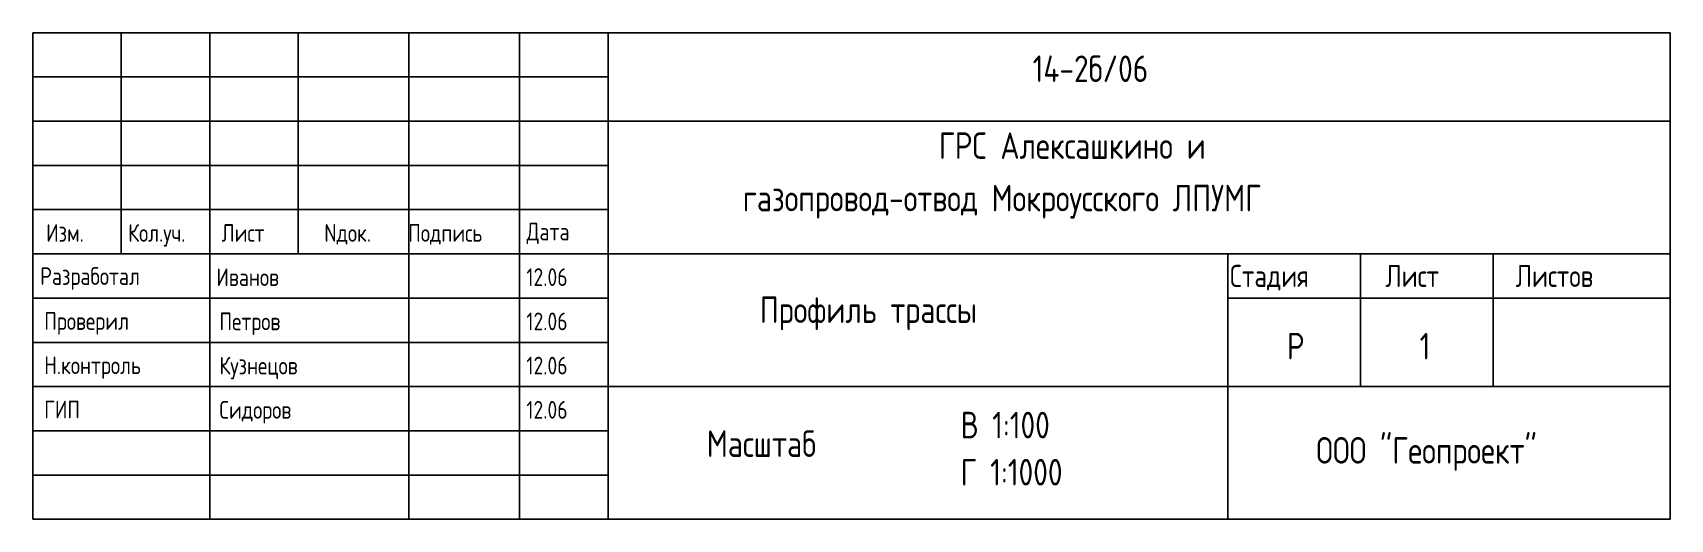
# Model space of a CAD drawing. Header units: metres. Extents: x 145 to 330, y 710 to 765.
import ezdxf

# ---------------------------------------------------------------- set-up
doc = ezdxf.new("R2010")
doc.units = ezdxf.units.M
doc.styles.add('ЕСКД (ГОСТ)', font='eskdu.shx', dxfattribs={"height": 2})

msp = doc.modelspace()

# ---------------------------------------------------------------- linework, layer by layer
at = {"color": 0, "linetype": 'Continuous', "ltscale": 0.3}
for p, q in [((144.88, 710.09), (144.88, 765.09)), ((144.88, 765.09), (329.88, 765.09)), ((164.88, 710.09), (164.88, 765.09)), ((187.38, 710.09), (187.38, 765.09)), ((199.88, 710.09), (199.88, 765.09)), ((209.88, 710.09), (209.88, 765.09)), ((329.88, 765.09), (329.88, 710.09)), ((144.88, 755.09), (329.88, 755.09)), ((144.88, 740.09), (329.88, 740.09)), ((144.88, 725.09), (329.88, 725.09)), ((329.88, 710.09), (144.88, 710.09))]:
    msp.add_line(p, q, dxfattribs=at)
at = {"color": 0, "linetype": 'Continuous', "ltscale": 0.3, "flags": 128}
for points in [[(144.88, 765.09), (144.88, 740.09)], [(154.88, 765.09), (154.88, 740.09)], [(174.88, 765.09), (174.88, 740.09)], [(144.88, 760.09), (209.88, 760.09)], [(144.88, 750.09), (209.88, 750.09)], [(144.88, 745.09), (209.88, 745.09)], [(279.88, 740.09), (279.88, 725.09)], [(279.88, 740.09), (279.88, 710.09)], [(279.88, 740.09), (329.88, 740.09)], [(294.88, 740.09), (294.88, 725.09)], [(309.88, 740.09), (309.88, 725.09)], [(329.88, 740.09), (329.88, 710.09)], [(144.88, 735.09), (209.88, 735.09)], [(279.88, 735.09), (329.88, 735.09)], [(144.88, 730.09), (209.88, 730.09)], [(144.88, 725.09), (209.88, 725.09)], [(144.88, 725.09), (209.88, 725.09)], [(144.88, 720.09), (209.88, 720.09)], [(144.88, 715.09), (209.88, 715.09)]]:
    msp.add_lwpolyline(points, dxfattribs=at)

# ---------------------------------------------------------------- texts
at = {"color": 0, "linetype": 'Continuous', "style": 'ЕСКД (ГОСТ)'}
for s, height, p in [('14-2б/06', 3, (257.85, 759.52)), (' ГРС Алексашкино и', 3, (245.71, 750.83)), ('газопровод-отвод Мокроусского ЛПУМГ', 3, (225.11, 744.9)), ('Изм.', 2, (146.39, 741.46)), ('Кол.уч.', 2, (155.66, 741.46)), ('Лист', 2, (166.22, 741.46)), ('Nдок.', 2, (177.82, 741.46)), ('Подпись', 2, (187.3, 741.46)), ('Дата', 2, (200.67, 741.61)), ('Разработал', 2, (145.72, 736.58)), ('Иванов', 2, (165.63, 736.46)), ('12.06', 2, (200.65, 736.46)), ('Стадия', 2.5, (280.14, 736.35)), ('Лист', 2.5, (297.7, 736.35)), ('Листов', 2.5, (312.42, 736.35)), ('Профиль трассы', 3, (227.02, 732.28)), ('Проверил', 2, (146.18, 731.5)), ('Петров', 2, (165.97, 731.46)), ('12.06', 2, (200.65, 731.46)), ('Р', 3, (286.57, 728.16)), ('1', 3, (301.57, 728.16)), ('Н.контроль', 2, (146.18, 726.5)), ('Кузнецов', 2, (165.97, 726.46)), ('12.06', 2, (200.65, 726.46)), ('ГИП', 2, (146.18, 721.5)), ('Сидоров', 2, (165.97, 721.46)), ('12.06', 2, (200.65, 721.46)), ('В 1:100', 3, (249.71, 719.24)), ('Масштаб', 3, (221.03, 717.14)), ('ООО "Геопроект"', 3, (289.88, 716.38)), ('Г 1:1000', 3, (249.71, 713.91))]:
    msp.add_text(s, height=height, dxfattribs=at).set_placement(p)

doc.saveas('drawing.dxf')
